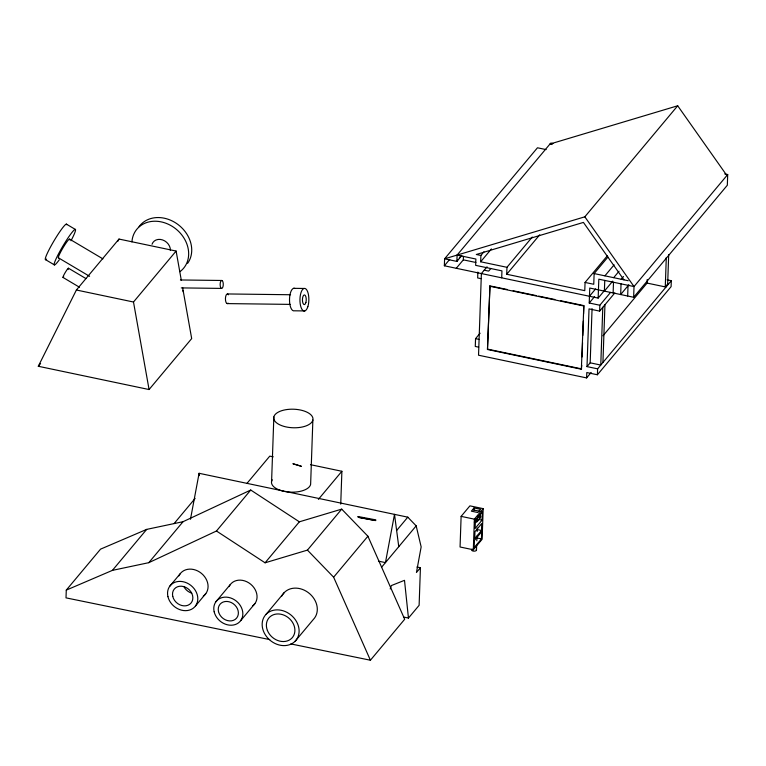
<?xml version="1.0" encoding="UTF-8"?>
<svg xmlns="http://www.w3.org/2000/svg" width="766" height="766" viewBox="0 0 766 766"><rect width="100%" height="100%" fill="white"/><g stroke="black" fill="none" stroke-linecap="round" stroke-linejoin="round"><path stroke-width="1.15" d="M290.802 643.919L370.409 660.225L404.687 619.244L367.9 536.219L341.703 509.131L299.353 521.818L250.741 490.029L183.055 521.694L146.689 529.383L100.547 549.145L66.278 590.126L66.01 597.863L269.728 639.6M271.595 481.354L273.845 416.972M312.873 420.017A19.638 9.278 2 0 1 281.783 425.676A19.638 9.278 2 0 1 285.421 409.781A19.638 9.278 2 0 1 312.873 420.017L310.623 484.399A19.638 9.278 2 0 1 284.99 491.533M340.736 504.152L341.885 471.272L310.479 464.675M359.005 517.481L375.12 520.526M416.924 567.003L420.429 567.74L419.117 605.322L408.46 618.066L403.797 617.09M604.297 290.745L598.16 298.089L444.357 265.783L444.606 258.822L537.464 147.781L546.129 149.6M726.886 175.529L677.699 105.775L584.831 216.816L444.606 258.822L456.871 261.407L457.101 255.088L550.783 143.06L552.985 143.52M456.268 268.282L463.325 259.846L463.449 256.371M461.122 516.37L460.06 546.991L473.321 549.777L482.111 539.264L483.174 508.643L469.912 505.857L461.122 516.37L474.384 519.157L483.174 508.643M480.1 333.21L475.552 338.649L475.274 346.452L478.645 347.161M477.869 272.074L477.668 277.953L481.029 278.661M532.284 237.02L506.958 267.305L480.665 261.78L480.885 255.461L483.959 251.794M473.972 510.079L474.049 507.944L480.56 509.313L477.869 512.531L471.358 511.171L474.049 507.944M473.321 549.777L474.384 519.157M475.514 519.042L475.092 528.483L482.044 520.171L482.331 511.832L473.34 509.945M476.49 550.074L476.653 545.44M476.816 540.806L476.979 536.171M477.141 531.537L477.266 528.061M475.399 520.621L477.563 521.072L477.754 515.738M479.928 517.385C478.587 518.314 478.779 514.924 479.976 516.016L479.899 517.759L478.712 517.51L478.846 515.824L480.033 516.073M479.085 515.585L480.339 515.92L479.152 515.461M479.344 517.49L479.392 516.121L479.976 516.016M479.899 517.759L479.956 516.179M480.234 517.021C480.502 515.958 480.148 517.567 480.694 516.801M480.406 513.584L480.263 517.854L477.563 521.072M487.473 349.497L489.962 285.881L487.473 349.497L581.356 369.222L581.767 365.296M481.527 530.474L481.776 523.513L474.958 531.661L474.719 538.622L481.527 530.474L477.208 529.565M481.441 538.919L481.69 531.728L474.355 540.499L474.106 547.69L481.441 538.919L476.892 537.962M501.701 277.828L501.941 270.867L475.657 265.352L475.877 259.023L457.101 255.088M607.314 255.825L585.061 282.443L584.774 290.659L506.719 274.257L506.958 267.305M581.356 369.222L583.845 305.605L560.664 300.732M582.055 356.946L582.553 342.613M582.811 335.451L583.309 321.126M583.558 313.964L583.845 305.605M487.032 266.807L481.383 273.558L478.539 355.213L586.612 377.916L586.804 372.544L597.403 374.775L671.102 286.637L671.313 280.71L667.071 279.82M671.313 280.71L597.614 368.839L587.005 366.608L589.025 308.89L599.625 311.111L614.82 292.938M610.579 292.382L599.835 305.232L589.226 303.01L589.753 288.045L633.645 297.265L727.327 185.238L727.7 174.543L724.713 173.92M587.005 366.608L590.174 362.825L592.061 308.641M607.936 257.05L594.129 273.577L593.755 284.272L585.061 282.443M598.16 298.089L598.821 279.178L634.018 286.57L727.7 174.543M597.403 374.775L597.614 368.839M599.625 311.111L599.835 305.232M602.785 307.329L600.774 365.056L590.174 362.825M604.757 280.423L604.384 291.118L612.743 281.132M602.928 362.481L604.948 304.753M613.126 292.957L613.499 282.261M621.044 283.851L620.671 294.546L628.857 284.76M627.67 296.011L628.043 285.316M633.645 297.265L634.018 286.57L584.831 216.816M603.005 335.786L647.078 283.085L647.203 279.552M666.296 257.453L665.271 286.905L667.665 284.042L668.699 254.59M190.475 519.262L199.093 473.292L407.79 517.165L416.177 525.859L421.156 546.895L416.445 572.499L420.429 567.74M390.229 588.958L391.349 585.569L404.496 580.331L408.46 618.066M182.605 287.528L191.682 338.582L149.073 389.54L38.3 366.272L76.389 290.008L118.998 239.059L176.113 251.056L181.322 280.356M117.945 241.175L118.998 239.059M38.3 366.272L40.579 363.544M149.073 389.54L133.495 302.015L176.113 251.056M66.278 590.126L112.42 570.364L146.689 529.383M174.083 523.59L195.119 498.436M112.42 570.364L148.786 562.675L183.055 521.694M246.949 483.413L269.776 456.124L273.261 456.852M169.832 586.134L180.087 573.858M148.786 562.675L216.462 531.01L250.741 490.029M444.357 265.783L449.728 259.358M456.517 261.33L457.924 259.636M459.332 257.95L461.458 255.423M456.871 261.407L461.812 255.499M480.665 261.78L491.408 248.931M195.522 605.925L205.786 593.65M490.862 268.502L488.67 271.126L484.208 270.187M215.974 601.674L230.193 584.678M216.462 531.01L265.074 562.799L299.353 521.818M318.378 499.384L341.885 471.272M506.719 274.257L539.714 234.798M240.648 620.68L254.867 603.675M265.074 562.799L307.434 550.112L341.703 509.131M266.108 614.275L284.282 592.539M370.409 660.225L333.631 577.2L367.9 536.219M295.169 641.199A19.82 16.392 39.9 0 0 283.267 610.818A19.82 16.392 39.9 0 0 263.475 631.203A19.82 16.392 39.9 0 0 295.169 641.199L313.351 619.464A19.82 16.392 39.9 0 0 308.248 592.568A19.82 16.392 39.9 0 0 281.821 596.044M604.91 275.837L614.121 264.825M589.466 296.26L595.603 288.926M396.635 530.512L407.79 517.165M589.226 303.01L594.607 296.586M613.662 277.675L619.033 271.25M621.207 279.264L623.505 276.507M381.621 567.185L416.177 525.859M586.612 377.916L591.18 372.458M475.38 520.143L482.331 511.832M475.466 520.516L476.615 519.147M479.095 516.858L479.985 517.471L480.694 516.629M478.712 517.51L479.152 516.973M677.699 105.775L549.959 144.037L552.171 144.496M475.313 521.387L476.213 521.684L475.255 521.981M180.422 279.963L221.872 280.48A3.974 1.57 -89.3 0 1 222.973 286.695A3.974 1.57 -89.3 0 1 220.273 286.158A3.974 1.57 -89.3 0 1 221.872 280.48M293.57 288.332L304.006 288.466M181.274 287.901L221.537 288.409M227.54 293.952L290.544 294.747M227.138 303.595L290.142 304.389M304.811 310.929L294.374 310.805A11.318 4.462 -89.3 0 1 289.51 299.42A11.318 4.462 -89.3 0 1 294.728 288.37M667.665 284.042L668.392 284.196M647.078 283.085L665.999 287.059M594.129 273.577L628.206 280.729M480.885 255.461L476.308 254.494L583.424 222.408L623.917 279.829M463.325 259.846L475.887 262.479M491.121 286.13L507.351 289.538M513.143 290.754L536.324 295.619M538.642 296.107L554.871 299.516M489.675 286.216L583.568 305.94M475.552 338.649L478.913 339.357M487.75 349.162L581.643 368.886M76.389 290.008L133.495 302.015M478.788 517.414L479.976 517.663M478.664 519.463L482.044 520.171M378.433 561.133L385.451 562.608L394.5 514.34L398.77 546.675M66.364 224.103L75.231 229.36M69.639 239.136L102.912 258.87M58.35 257.778L89.603 276.315M68.423 268.196L85.916 278.565M45.596 259.684L54.463 264.94M63.013 277.464L79.482 287.231M307.434 550.112L333.631 577.2M199.093 473.292L199.399 475.609M63.712 276.842A5.381 0.584 -59.3 0 1 63.616 275.492A5.381 0.584 -59.3 0 1 67.36 269.278A5.381 0.584 -59.3 0 1 68.107 269.546M59.346 259.731A20.644 2.241 -59.3 0 1 56.521 257.864A20.644 2.241 -59.3 0 1 72.674 231.591A20.644 2.241 -59.3 0 1 70.999 240.773M46.63 259.08A20.644 2.241 -59.3 0 1 53.381 241.893A20.644 2.241 -59.3 0 1 66.69 224.706M131.924 241.903A30.449 25.182 39.9 0 1 172.226 226.343A30.449 25.182 39.9 0 1 179.933 271.681M152.032 244.258A10.063 8.33 39.9 0 1 162.545 239.921A10.063 8.33 39.9 0 1 170.406 250.425M182.748 290.314A10.054 8.321 39.9 0 1 183.256 291.884M58.685 257.826A10.935 1.187 -59.3 0 1 63.463 247.045A10.935 1.187 -59.3 0 1 69.591 239.825M228.115 303.135A4.835 1.905 -89.3 0 1 225.443 298.395A4.835 1.905 -89.3 0 1 228.459 294.786M139.039 226.698A30.449 25.182 39.9 0 1 178.038 224.543A30.449 25.182 39.9 0 1 187.632 263.332M178.899 575.888A16.22 13.415 39.9 0 1 201.487 573.408A16.22 13.415 39.9 0 1 203.277 596.111M229.053 586.622A15.579 12.878 39.9 0 1 250.741 584.247A15.579 12.878 39.9 0 1 252.464 606.03M191.72 593.143A10.906 9.02 39.9 0 1 183.964 586.708M284.033 491.341A19.638 9.278 2 0 1 272.256 479.775M477.199 520.516A2.49 1.178 2 0 1 476.959 521.809A2.49 1.178 2 0 1 474.317 522.125M476.193 549.471A2.49 1.178 2 0 1 475.389 550.993A2.49 1.178 2 0 1 472.067 550.658A2.49 1.178 2 0 1 472.296 549.078M293.091 463.794L301.21 466.235L293.091 463.794M358.086 516.523L358.067 517.222L375.752 520.574L375.78 519.875L358.086 516.523M307.836 306.706A11.318 4.462 -89.3 0 0 305.165 288.504A11.318 4.462 -89.3 0 0 300.215 303.891A11.318 4.462 -89.3 0 0 307.836 306.706M305.893 302.484A4.835 1.905 -89.3 0 0 304.542 294.929A4.835 1.905 -89.3 0 0 302.599 301.833A4.835 1.905 -89.3 0 0 305.893 302.484M267.391 630.418A15.301 12.658 39.9 0 0 291.856 638.135A15.301 12.658 39.9 0 0 282.673 614.677A15.301 12.658 39.9 0 0 267.391 630.418M172.771 596.455A10.906 9.02 39.9 0 0 189.633 604.336A10.906 9.02 39.9 0 0 185.631 587.302A10.906 9.02 39.9 0 0 172.771 596.455M214.164 611.785A15.579 12.878 39.9 0 0 238.245 623.036A15.579 12.878 39.9 0 0 232.529 598.715A15.579 12.878 39.9 0 0 214.164 611.785M218.492 611.603A10.81 8.943 39.9 0 0 235.2 619.407A10.81 8.943 39.9 0 0 231.236 602.536A10.81 8.943 39.9 0 0 218.492 611.603M167.936 596.657A16.22 13.415 39.9 0 0 193.022 608.376A16.22 13.415 39.9 0 0 187.076 583.05A16.22 13.415 39.9 0 0 167.936 596.657"/></g></svg>
